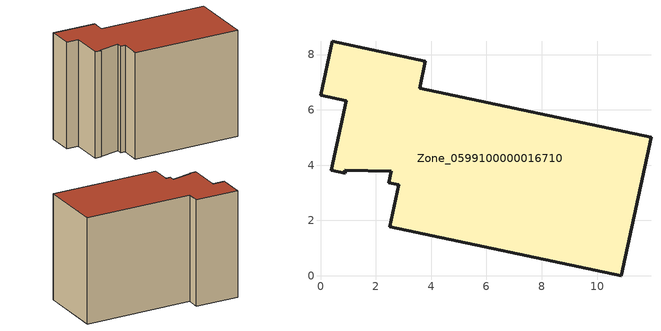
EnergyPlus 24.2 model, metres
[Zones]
Zone_0599100000016710
 floor ground (C_G): 0.89,3.7 0.39,3.81 0.93,6.33 0,6.53 0.42,8.48 3.79,7.75 3.58,6.78 11.95,5 10.88,0 2.5,1.78 2.83,3.29 2.47,3.36 2.55,3.78 0.88,3.81 z0
 wall outside (C_F): 3.58,6.78 3.79,7.75 0.42,8.48 0,6.53 0.93,6.33 0.39,3.81 0.89,3.7 0.88,3.81 2.55,3.78 2.47,3.36 2.83,3.29 2.5,1.78 10.88,0 11.95,5 3.58,6.78 z0:8.45
 roof outside (C_R): 0.39,3.81 0.89,3.7 0.88,3.81 2.55,3.78 2.47,3.36 2.83,3.29 2.5,1.78 10.88,0 11.95,5 3.58,6.78 3.79,7.75 0.42,8.48 0,6.53 0.93,6.33 z8.45
[BUILDING]
Pand.0599100000016710: North Axis=0; Terrain=City; Loads Convergence Tolerance Value=0.04; Temperature Convergence Tolerance Value=0.4; Solar Distribution=FullExterior; Maximum Number of Warmup Days=25; Minimum Number of Warmup Days=1
[Site:Location]
Rotterdam.The.Hague.AP_ZH_NLD Design_Conditions: Latitude=51.96; Longitude=4.45; Time Zone=1; Elevation=-4.5
[SITE:GROUNDTEMPERATURE:BUILDINGSURFACE]
18, 18, 18, 18, 18, 18, 18, 18, 18, 18, 18, 18
[MATERIAL] Thermal Absorptance=0.9; Solar Absorptance=0.7; Visible Absorptance=0.7
Name | Roughness | Thickness | Conductivity | Density | Specific Heat
G.TI.1975-1991 | MediumSmooth | 0.15 | 0.288461 | 540 | 1210
F.TI.1975-1991 | Rough | 0.3 | 0.230769 | 1920 | 840
R.TI.1975-1991 | MediumRough | 0.2 | 0.153846 | 1500 | 1000
[CONSTRUCTION]
C_G: G.TI.1975-1991
C_F: F.TI.1975-1991
C_R: R.TI.1975-1991
[ZONE]
Zone_0599100000016710: Type=1; Multiplier=1; Ceiling Height=Autocalculate; Volume=Autocalculate; Floor Area=autocalculate; Part of Total Floor Area=Yes
[ZONEINFILTRATION:DESIGNFLOWRATE]
Infil_Zone_0599100000016710: Zone or ZoneList or Space or SpaceList=Zone_0599100000016710; Schedule=AlwaysOn; Design Flow Rate Calculation Method=Flow/Area; Flow Rate per Floor Area=0.003; Constant Term Coefficient=1; Temperature Term Coefficient=0; Velocity Term Coefficient=0; Velocity Squared Term Coefficient=0
[HVACTEMPLATE:ZONE:IDEALLOADSAIRSYSTEM]
Zone_0599100000016710: Maximum Heating Supply Air Temperature=50; Minimum Cooling Supply Air Temperature=13; Maximum Heating Supply Air Humidity Ratio=0.0156; Minimum Cooling Supply Air Humidity Ratio=0.0077; Heating Limit=NoLimit; Cooling Limit=NoLimit; Dehumidification Control Type=ConstantSensibleHeatRatio; Cooling Sensible Heat Ratio=0.7; Dehumidification Setpoint=60; Humidification Control Type=None; Humidification Setpoint=30; Outdoor Air Method=None; Outdoor Air Flow Rate per Person=0.00944; Outdoor Air Flow Rate per Zone Floor Area=0; Outdoor Air Flow Rate per Zone=0; Demand Controlled Ventilation Type=None; Outdoor Air Economizer Type=NoEconomizer; Heat Recovery Type=None; Sensible Heat Recovery Effectiveness=0.7; Latent Heat Recovery Effectiveness=0.65
[ZONECONTROL:THERMOSTAT]
ThermostatControl_Zone_0599100000016710: Zone or ZoneList=Zone_0599100000016710; Control Type Schedule=DualSetpointControlType; Control 1=Thermostat_Zone_0599100000016710; Temperature Difference Between Cutout And Setpoint=0
[THERMOSTATSETPOINT:DUALSETPOINT]
Thermostat_Zone_0599100000016710: Heating Setpoint Temperature Schedule=HeatingSetpoint_Zone_0599100000016710; Cooling Setpoint Temperature Schedule=CoolingSetpoint_Zone_0599100000016710
[SCHEDULE:COMPACT]
HeatingSetpoint_Zone_0599100000016710: Through: 12/31, For: AllDays, Until: 24:00, 21
CoolingSetpoint_Zone_0599100000016710: Through: 12/31, For: AllDays, Until: 24:00, 24
DualSetpointControlType: Through: 12/31, For: AllDays, Until: 24:00, 4
AlwaysOn: Through: 12/31, For: AllDays, Until: 24:00, 1
